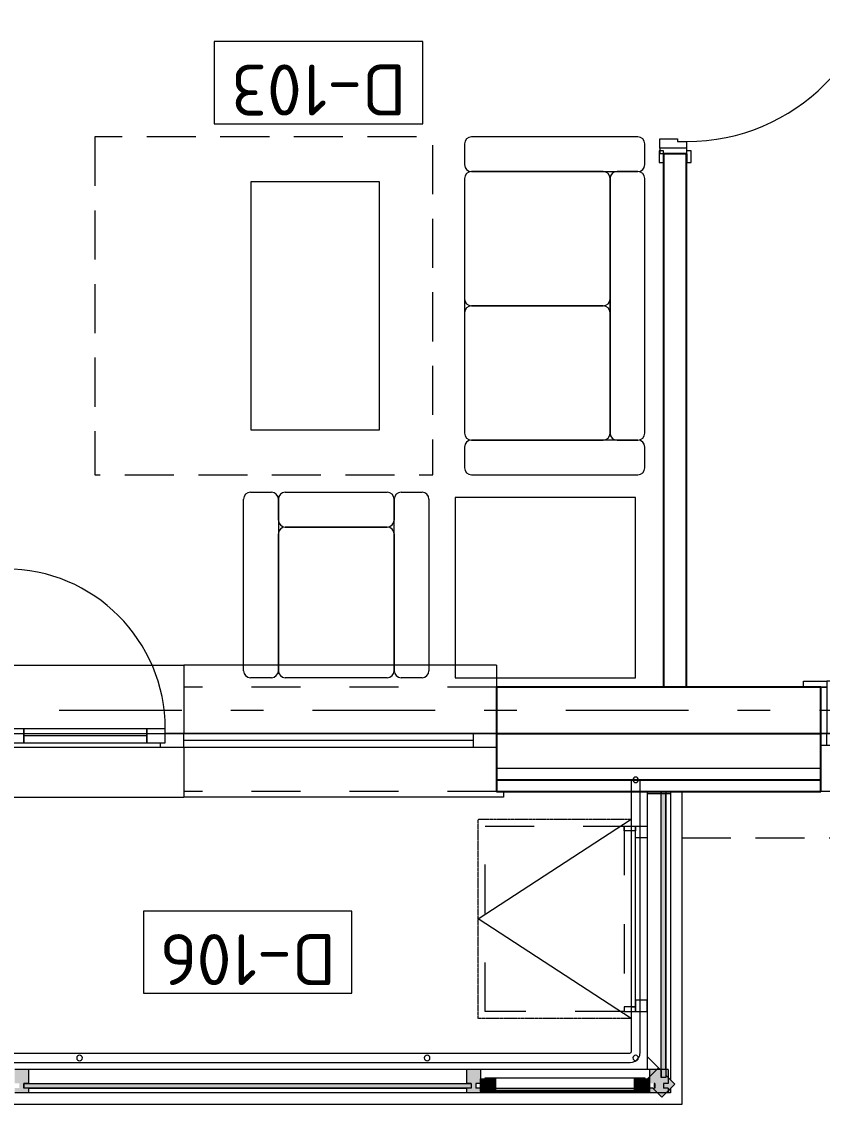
# Model space of a CAD drawing. Header units: millimetres. Extents: x 18162 to 3540582, y 72188 to 247925.
# Drawn here: x 668261 to 671717, y 76946 to 81616 of the extents above; entities that cross this region are included whole.
import ezdxf
from ezdxf.enums import TextEntityAlignment as Align

# ---------------------------------------------------------------- set-up
doc = ezdxf.new("R2010")
doc.units = ezdxf.units.MM
doc.header["$MEASUREMENT"] = 0
doc.set_wipeout_variables(frame=1)
for name, pattern in [('Dashed', [423.333333, 211.666667, -211.666667]), ('Double Dashed', [1093.611073, 529.166651, -211.666656, 141.111112, -211.666656]), ('Hidden Line', [317.5, 211.666667, -105.833333]), ('STYLE_01', [0.416641, 0.208282, -0.208359]), ('Wipeout_Contour', [1000, 0, -1000])]:
    doc.linetypes.add(name, pattern=pattern)
for name, color, linetype in [('Archicad Doors', 7, 'Continuous'), ('Archicad Windows', 7, 'Continuous'), ('Archicad Zone Stamps', 7, 'Continuous'), ('Drawing & Figure', 7, 'Continuous'), ('Finish - Wall', 7, 'Continuous'), ('Interior - Furniture', 7, 'Continuous'), ('Interior - Stair & Railing', 7, 'Continuous'), ('Model Unit - Zone A', 7, 'Continuous'), ('Structural - Bearing', 7, 'Continuous'), ('Structural - Grid', 7, 'Continuous')]:
    doc.layers.add(name, color=color, linetype=linetype)
doc.styles.add('GENERATED_STYLE_2', font='')
doc.styles.add('GENERATED_STYLE_3', font='', dxfattribs={"width": 0.8})
doc.styles.get('GENERATED_STYLE_2').set_extended_font_data('ISOCPEUR MON')
doc.styles.get('GENERATED_STYLE_3').set_extended_font_data('ISOCPEUR MON')

# ---------------------------------------------------------------- blocks, each defined once
blk = doc.blocks.new('Carpet 27[182]_3', base_point=(668577.3, 79661.3))
at = {"layer": 'Interior - Furniture', "color": 7, "linetype": 'Hidden Line', "lineweight": 5, "flags": 128}
blk.add_lwpolyline([(668577.3, 81119.6), (668577.3, 79661.3), (670035.6, 79661.3), (670035.6, 81119.6)], close=True, dxfattribs=at)
blk = doc.blocks.new('Тагт - 50%_D-106_96_3', base_point=(669236.9, 77602.1))
at = {"layer": 'Archicad Zone Stamps', "color": 7, "linetype": 'Continuous', "lineweight": 5}
for p, q in [((669686.9, 77779.5), (668786.9, 77779.5)), ((668786.9, 77779.5), (668786.9, 77424.7)), ((669686.9, 77424.7), (669686.9, 77779.5)), ((668786.9, 77424.7), (669686.9, 77424.7))]:
    blk.add_line(p, q, dxfattribs=at)
at = {"layer": 'Archicad Zone Stamps', "color": 7, "lineweight": 5, "style": 'GENERATED_STYLE_2'}
for tag, p in [('DUMMY_861', (668863.7, 77460.2)), ('ROOM_NUMBER', (669236.9, 77460.2))]:
    blk.add_attdef(tag, text='', height=220, rotation=180, dxfattribs=at).set_placement(p, align=Align.TOP_CENTER)
blk = doc.blocks.new('Гал тогоо_ зочны өрөө_D-103_100_3', base_point=(669542.7, 81764.3))
at = {"layer": 'Archicad Zone Stamps', "color": 7, "linetype": 'Continuous', "lineweight": 5}
for p, q in [((669992.7, 81531.1), (669092.7, 81531.1)), ((669092.7, 81531.1), (669092.7, 81176.3)), ((669992.7, 81176.3), (669992.7, 81531.1)), ((669092.7, 81176.3), (669992.7, 81176.3))]:
    blk.add_line(p, q, dxfattribs=at)
at = {"layer": 'Archicad Zone Stamps', "color": 7, "lineweight": 5, "style": 'GENERATED_STYLE_2'}
for tag, p in [('DUMMY_861', (669169.4, 81211.8)), ('ROOM_NUMBER', (669542.7, 81211.8))]:
    blk.add_attdef(tag, text='', height=220, rotation=180, dxfattribs=at).set_placement(p, align=Align.TOP_CENTER)
blk = doc.blocks.new('Window with Sidelight 27[49]_3', base_point=(636137.8, 0))
at = {"layer": 'Archicad Windows', "color": 7, "linetype": 'Continuous', "lineweight": 13}
for p, q in [((671636.3, 78745.7), (671636.3, 78770.7)), ((671636.3, 78770.7), (671736.3, 78770.7)), ((673286.3, 78770.7), (671736.3, 78770.7)), ((671736.3, 78770.7), (671736.3, 78745.7)), ((673286.3, 78770.7), (673386.3, 78770.7)), ((673286.3, 78745.7), (673286.3, 78770.7)), ((673386.3, 78770.7), (673386.3, 78745.7)), ((671736.3, 78745.7), (671636.3, 78745.7)), ((671711.3, 78745.7), (671636.3, 78745.7)), ((671711.3, 78745.7), (671636.3, 78745.7)), ((671711.3, 78545.7), (671711.3, 78745.7)), ((671711.3, 78745.7), (671736.3, 78745.7)), ((671711.3, 78545.7), (671711.3, 78745.7)), ((671711.3, 78545.7), (671711.3, 78745.7)), ((671736.3, 78745.7), (671736.3, 78545.7)), ((673286.3, 78545.7), (673286.3, 78745.7)), ((673286.3, 78745.7), (673311.3, 78745.7)), ((673386.3, 78745.7), (673286.3, 78745.7)), ((673311.3, 78745.7), (673311.3, 78545.7)), ((673311.3, 78545.7), (673311.3, 78745.7)), ((673311.3, 78545.7), (673311.3, 78745.7)), ((673311.3, 78745.7), (673386.3, 78745.7)), ((673311.3, 78745.7), (673386.3, 78745.7)), ((671736.3, 78545.7), (671711.3, 78545.7)), ((671736.3, 78545.7), (671711.3, 78545.7)), ((671711.3, 78495.7), (671711.3, 78545.7)), ((671711.3, 78495.7), (671711.3, 78545.7)), ((671786.3, 78545.7), (671736.3, 78545.7)), ((671736.3, 78495.7), (671736.3, 78545.7)), ((671786.3, 78495.7), (671786.3, 78545.7)), ((672671.3, 78545.7), (671786.3, 78545.7)), ((672671.3, 78520.7), (671786.3, 78520.7)), ((672721.3, 78545.7), (672671.3, 78545.7)), ((672671.3, 78545.7), (672671.3, 78495.7)), ((672771.3, 78545.7), (672721.3, 78545.7)), ((672771.3, 78495.7), (672771.3, 78545.7)), ((673236.3, 78545.7), (672771.3, 78545.7)), ((673236.3, 78520.7), (672771.3, 78520.7)), ((673286.3, 78545.7), (673236.3, 78545.7)), ((673236.3, 78545.7), (673236.3, 78495.7)), ((673311.3, 78545.7), (673286.3, 78545.7)), ((673311.3, 78545.7), (673286.3, 78545.7)), ((673286.3, 78495.7), (673286.3, 78545.7)), ((673311.3, 78495.7), (673311.3, 78545.7)), ((673311.3, 78495.7), (673311.3, 78545.7)), ((671711.3, 78495.7), (671736.3, 78495.7)), ((671711.3, 78395.7), (671711.3, 78495.7)), ((671736.3, 78495.7), (671786.3, 78495.7)), ((671786.3, 78495.7), (672671.3, 78495.7)), ((672671.3, 78495.7), (672721.3, 78495.7)), ((672721.3, 78495.7), (672771.3, 78495.7)), ((672771.3, 78495.7), (673236.3, 78495.7)), ((673236.3, 78495.7), (673286.3, 78495.7)), ((673286.3, 78495.7), (673311.3, 78495.7)), ((673311.3, 78395.7), (673311.3, 78495.7)), ((671711.3, 78345.7), (671711.3, 78395.7)), ((673311.3, 78345.7), (673311.3, 78395.7)), ((671711.3, 78295.7), (671711.3, 78345.7)), ((673311.3, 78295.7), (673311.3, 78345.7)), ((673311.3, 78295.7), (671711.3, 78295.7))]:
    blk.add_line(p, q, dxfattribs=at)
at = {"layer": 'Archicad Windows', "color": 7, "linetype": 'Dashed', "lineweight": 13}
blk.add_line((673311.3, 78745.7), (671711.3, 78745.7), dxfattribs=at)
blk = doc.blocks.new('Terrace Door 01 27[50]_3', base_point=(636137.8, 0))
at = {"layer": 'Archicad Windows', "color": 7, "linetype": 'Continuous', "lineweight": 13}
for p, q in [((668191.3, 78565.7), (668191.3, 79255.7)), ((668111.3, 78840.7), (668961.3, 78840.7)), ((668111.3, 78840.7), (668111.3, 78745.7)), ((670311.3, 78840.7), (668961.3, 78840.7)), ((668961.3, 78840.7), (668961.3, 78545.7)), ((670311.3, 78840.7), (670311.3, 78745.7)), ((668271.3, 78505.7), (668271.3, 78565.7)), ((668801.3, 78505.7), (668801.3, 78565.7)), ((668111.3, 78545.7), (668191.3, 78545.7)), ((668111.3, 78545.7), (668111.3, 78485.7)), ((668801.3, 78535.7), (668271.3, 78535.7)), ((668961.3, 78545.7), (668881.3, 78545.7)), ((668961.3, 78485.7), (668961.3, 78545.7)), ((670211.3, 78545.7), (668961.3, 78545.7)), ((670211.3, 78515.7), (668961.3, 78515.7)), ((670311.3, 78545.7), (670211.3, 78545.7)), ((670211.3, 78485.7), (670211.3, 78545.7)), ((670311.3, 78545.7), (670311.3, 78485.7)), ((670311.3, 78485.7), (668111.3, 78485.7)), ((668211.3, 78485.7), (668211.3, 78505.7)), ((668861.3, 78485.7), (668861.3, 78505.7)), ((668961.3, 78485.7), (668961.3, 78270.7)), ((668961.3, 78485.7), (668961.3, 78270.7)), ((668081.3, 78295.7), (668081.3, 78270.7)), ((670341.3, 78295.7), (670341.3, 78270.7)), ((668081.3, 78270.7), (668961.3, 78270.7)), ((670341.3, 78270.7), (668961.3, 78270.7))]:
    blk.add_line(p, q, dxfattribs=at)
at = {"layer": 'Archicad Windows', "color": 7, "linetype": 'Dashed', "lineweight": 13}
for p, q in [((670311.3, 78745.7), (668961.3, 78745.7)), ((670311.3, 78295.7), (668961.3, 78295.7))]:
    blk.add_line(p, q, dxfattribs=at)
at = {"layer": 'Archicad Windows', "color": 7, "linetype": 'Continuous', "lineweight": 13, "flags": 128}
for points in [[(668271.3, 78505.7), (668271.3, 78565.7), (668191.3, 78565.7), (668191.3, 78505.7)], [(668801.3, 78505.7), (668801.3, 78565.7), (668271.3, 78565.7), (668271.3, 78505.7)], [(668881.3, 78505.7), (668881.3, 78565.7), (668801.3, 78565.7), (668801.3, 78505.7)]]:
    blk.add_lwpolyline(points, close=True, dxfattribs=at)
at = {"layer": 'Archicad Windows', "color": 7, "linetype": 'Continuous', "lineweight": 13}
blk.add_arc((668191.3, 78565.7), 690, 0, 90, dxfattribs=at)
blk = doc.blocks.new('Door 27[112]_3', base_point=(636137.8, 0))
at = {"layer": 'Archicad Doors', "color": 7, "linetype": 'Continuous', "lineweight": 13}
for p, q in [((671031.3, 82033.2), (671012.3, 82033.2)), ((671012.3, 82033.2), (671012.3, 81983.2)), ((671031.3, 81983.2), (671031.3, 82033.2)), ((671031.3, 81996.2), (671031.3, 82033.2)), ((671031.3, 81996.2), (671031.3, 82033.2)), ((671150.3, 82033.2), (671131.3, 82033.2)), ((671131.3, 82033.2), (671131.3, 81983.2)), ((671131.3, 81996.2), (671131.3, 82033.2)), ((671131.3, 81996.2), (671131.3, 82033.2)), ((671150.3, 81983.2), (671150.3, 82033.2)), ((671012.3, 81983.2), (671031.3, 81983.2)), ((671016.3, 81971.2), (671016.3, 81996.2)), ((671131.3, 81996.2), (671016.3, 81996.2)), ((671016.3, 81971.2), (671131.3, 81971.2)), ((671016.3, 81931.2), (671016.3, 81971.2)), ((671131.3, 81996.2), (671031.3, 81996.2)), ((671131.3, 81996.2), (671031.3, 81996.2)), ((671131.3, 81971.2), (671131.3, 81996.2)), ((671131.3, 81983.2), (671150.3, 81983.2)), ((671131.3, 81971.2), (671131.3, 81943.2)), ((671091.3, 81931.2), (671016.3, 81931.2)), ((671131.3, 81943.2), (671091.3, 81943.2)), ((671091.3, 81943.2), (671091.3, 81931.2)), ((671975.3, 81943.2), (671131.3, 81943.2)), ((671131.3, 81943.2), (671131.3, 81903.2)), ((671975.3, 81903.2), (671975.3, 81943.2)), ((671131.3, 81903.2), (671975.3, 81903.2)), ((671016.3, 81111.2), (671091.3, 81111.2)), ((671016.3, 81071.2), (671016.3, 81111.2)), ((671091.3, 81111.2), (671091.3, 81099.2)), ((671091.3, 81099.2), (671131.3, 81099.2)), ((671131.3, 81099.2), (671131.3, 81071.2)), ((671012.3, 81059.2), (671012.3, 81009.2)), ((671031.3, 81059.2), (671012.3, 81059.2)), ((671016.3, 81071.2), (671016.3, 81046.2)), ((671131.3, 81071.2), (671016.3, 81071.2)), ((671131.3, 81046.2), (671016.3, 81046.2)), ((671031.3, 81009.2), (671031.3, 81059.2)), ((671131.3, 81046.2), (671031.3, 81046.2)), ((671131.3, 81046.2), (671031.3, 81046.2)), ((671031.3, 81046.2), (671031.3, 81009.2)), ((671031.3, 81046.2), (671031.3, 81009.2)), ((671131.3, 81071.2), (671131.3, 81046.2)), ((671131.3, 81059.2), (671131.3, 81009.2)), ((671150.3, 81059.2), (671131.3, 81059.2)), ((671131.3, 81046.2), (671131.3, 81009.2)), ((671131.3, 81046.2), (671131.3, 81009.2)), ((671150.3, 81009.2), (671150.3, 81059.2)), ((671012.3, 81009.2), (671031.3, 81009.2)), ((671131.3, 81009.2), (671150.3, 81009.2))]:
    blk.add_line(p, q, dxfattribs=at)
blk.add_arc((671131.3, 81943.2), 844, 270, 0, dxfattribs=at)
blk = doc.blocks.new('Coffee Table 04 27[314]_3', base_point=(669249.8, 79855.7))
at = {"layer": 'Interior - Furniture', "color": 7, "linetype": 'Continuous', "lineweight": 5, "flags": 128}
blk.add_lwpolyline([(669249.8, 79855.7), (669806.1, 79855.7), (669806.1, 80925.2), (669249.8, 80925.2)], close=True, dxfattribs=at)
blk = doc.blocks.new('Sofa 01 27[315]_3', base_point=(670951, 81119.6))
at = {"layer": 'Interior - Furniture', "color": 7, "linetype": 'Continuous', "lineweight": 5}
for p, q in [((670173.2, 81089.6), (670173.2, 80999.6)), ((670921, 81119.6), (670203.2, 81119.6)), ((670951, 80999.6), (670951, 81089.6)), ((670771, 80969.6), (670203.2, 80969.6)), ((670771, 80969.6), (670203.2, 80969.6)), ((670203.2, 80969.6), (670921, 80969.6)), ((670921, 80969.6), (670831, 80969.6)), ((670173.2, 80939.6), (670173.2, 80420.4)), ((670173.2, 80939.6), (670173.2, 79841.3)), ((670801, 80420.4), (670801, 80939.6)), ((670801, 79841.3), (670801, 80939.6)), ((670801, 80939.6), (670801, 79841.3)), ((670951, 79841.3), (670951, 80939.6)), ((670203.2, 80390.4), (670771, 80390.4)), ((670771, 80390.4), (670203.2, 80390.4)), ((670173.2, 80360.4), (670173.2, 79841.3)), ((670801, 79841.3), (670801, 80360.4)), ((670173.2, 79781.3), (670173.2, 79691.3)), ((670203.2, 79811.3), (670771, 79811.3)), ((670203.2, 79811.3), (670771, 79811.3)), ((670921, 79811.3), (670203.2, 79811.3)), ((670831, 79811.3), (670921, 79811.3)), ((670951, 79691.3), (670951, 79781.3)), ((670203.2, 79661.3), (670921, 79661.3))]:
    blk.add_line(p, q, dxfattribs=at)
for centre, start, end in [((670203.2, 81089.6), 90, 180), ((670921, 81089.6), 0, 90), ((670203.2, 80999.6), 180, 270), ((670921, 80999.6), 270, 0), ((670203.2, 80939.6), 90, 180), ((670203.2, 80939.6), 90, 180), ((670771, 80939.6), 0, 90), ((670771, 80939.6), 0, 90), ((670831, 80939.6), 90, 180), ((670921, 80939.6), 0, 90), ((670203.2, 80420.4), 180, 270), ((670203.2, 80360.4), 90, 180), ((670771, 80420.4), 270, 0), ((670771, 80360.4), 0, 90), ((670203.2, 79841.3), 180, 270), ((670203.2, 79841.3), 180, 270), ((670771, 79841.3), 270, 0), ((670771, 79841.3), 270, 0), ((670831, 79841.3), 180, 270), ((670921, 79841.3), 270, 0), ((670203.2, 79781.3), 90, 180), ((670921, 79781.3), 0, 90), ((670203.2, 79691.3), 180, 270), ((670921, 79691.3), 270, 0)]:
    blk.add_arc(centre, 30, start, end, dxfattribs=at)
blk = doc.blocks.new('Sofa 01 27[316]_3', base_point=(670019.3, 79586.3))
at = {"layer": 'Interior - Furniture', "color": 7, "linetype": 'Continuous', "lineweight": 5}
for p, q in [((669219.3, 78816.3), (669219.3, 79556.3)), ((669249.3, 79586.3), (669339.3, 79586.3)), ((669369.3, 79466.3), (669369.3, 79556.3)), ((669369.3, 79556.3), (669369.3, 78816.3)), ((669399.3, 79586.3), (669839.3, 79586.3)), ((669869.3, 79556.3), (669869.3, 79466.3)), ((669869.3, 78816.3), (669869.3, 79556.3)), ((669899.3, 79586.3), (669989.3, 79586.3)), ((670019.3, 79556.3), (670019.3, 78816.3)), ((669369.3, 78816.3), (669369.3, 79406.3)), ((669369.3, 78816.3), (669369.3, 79406.3)), ((669399.3, 79436.3), (669839.3, 79436.3)), ((669399.3, 79436.3), (669839.3, 79436.3)), ((669839.3, 79436.3), (669399.3, 79436.3)), ((669869.3, 79406.3), (669869.3, 78816.3)), ((669869.3, 79406.3), (669869.3, 78816.3)), ((669339.3, 78786.3), (669249.3, 78786.3)), ((669839.3, 78786.3), (669399.3, 78786.3)), ((669839.3, 78786.3), (669399.3, 78786.3)), ((669989.3, 78786.3), (669899.3, 78786.3))]:
    blk.add_line(p, q, dxfattribs=at)
for centre, start, end in [((669249.3, 79556.3), 90, 180), ((669339.3, 79556.3), 0, 90), ((669399.3, 79556.3), 90, 180), ((669839.3, 79556.3), 0, 90), ((669899.3, 79556.3), 90, 180), ((669989.3, 79556.3), 0, 90), ((669399.3, 79466.3), 180, 270), ((669839.3, 79466.3), 270, 0), ((669399.3, 79406.3), 90, 180), ((669399.3, 79406.3), 90, 180), ((669839.3, 79406.3), 0, 90), ((669839.3, 79406.3), 0, 90), ((669249.3, 78816.3), 180, 270), ((669339.3, 78816.3), 270, 0), ((669399.3, 78816.3), 180, 270), ((669399.3, 78816.3), 180, 270), ((669839.3, 78816.3), 270, 0), ((669839.3, 78816.3), 270, 0), ((669899.3, 78816.3), 180, 270), ((669989.3, 78816.3), 270, 0)]:
    blk.add_arc(centre, 30, start, end, dxfattribs=at)
blk = doc.blocks.new('Coffee Table 04 27[317]_3', base_point=(670132.9, 78786.3))
at = {"layer": 'Interior - Furniture', "color": 7, "linetype": 'Continuous', "lineweight": 5, "flags": 128}
blk.add_lwpolyline([(670132.9, 78786.3), (670910.6, 78786.3), (670910.6, 79564.1), (670132.9, 79564.1)], close=True, dxfattribs=at)
blk = doc.blocks.new('Standard grid marker[328]_3', base_point=(654300.1, 78645.7))
at = {"layer": 'Structural - Grid', "color": 13, "linetype": 'Double Dashed', "lineweight": 13}
blk.add_line((655300.1, 78645.7), (689862.2, 78645.7), dxfattribs=at)
at = {"layer": 'Structural - Grid', "color": 13, "lineweight": 13, "style": 'GENERATED_STYLE_3'}
blk.add_attdef('AC_MarkerText_1', text='', height=250, rotation=180, dxfattribs=at).set_placement((691162.2, 78520.7), align=Align.TOP_CENTER)

msp = doc.modelspace()

# ---------------------------------------------------------------- linework, layer by layer
at = {"layer": 'Drawing & Figure', "color": 7, "linetype": 'STYLE_01', "lineweight": 5}
msp.add_lwpolyline([(670891.3, 77315.7), (670231.3, 77315.7), (670231.3, 78175.7), (670891.3, 78175.7)], close=True, dxfattribs=at)
at = {"layer": 'Drawing & Figure', "color": 7, "linetype": 'Continuous', "lineweight": 5}
msp.add_lwpolyline([(670891.3, 77315.7), (670231.3, 77745.7), (670891.3, 78175.7)], dxfattribs=at)
at = {"layer": 'Drawing & Figure', "color": 7, "linetype": 'Dashed', "lineweight": 5}
msp.add_lwpolyline([(670861.3, 78145.7), (670861.3, 77345.7), (670261.3, 77345.7), (670261.3, 78145.7)], close=True, dxfattribs=at)
at = {"layer": 'Drawing & Figure', "color": 7, "linetype": 'Continuous', "lineweight": 5}
for points in [[(670911.3, 78125.7), (670861.3, 78125.7), (670861.3, 78145.7), (670911.3, 78145.7)], [(670961.3, 78095.7), (670911.3, 78095.7), (670911.3, 78145.7), (670961.3, 78145.7)], [(670891.3, 77365.7), (670911.3, 77365.7), (670911.3, 78125.7), (670891.3, 78125.7)], [(670961.3, 77395.7), (670911.3, 77395.7), (670911.3, 77345.7), (670961.3, 77345.7)], [(670911.3, 77365.7), (670861.3, 77365.7), (670861.3, 77345.7), (670911.3, 77345.7)]]:
    msp.add_lwpolyline(points, close=True, dxfattribs=at)
at = {"layer": 'Finish - Wall', "color": 7, "linetype": 'Continuous', "lineweight": 13}
msp.add_line((671061.3, 78345.7), (670961.3, 78345.7), dxfattribs=at)
at = {"layer": 'Interior - Stair & Railing', "color": 7, "linetype": 'Continuous', "lineweight": 13}
for p, q in [((670891.3, 77211.7), (670891.3, 77195.7)), ((670931.3, 77195.7), (670931.3, 77211.7)), ((670870.3, 77165.7), (667677.4, 77165.7)), ((670885, 77165.7), (670870.3, 77165.7)), ((670887.6, 77166), (670885, 77165.7)), ((670888.7, 77166.5), (670887.6, 77166)), ((670889.7, 77167.3), (670888.7, 77166.5)), ((670890.5, 77168.3), (670889.7, 77167.3)), ((670891, 77169.4), (670890.5, 77168.3)), ((670891.3, 77171.6), (670891, 77169.4)), ((670891.3, 77195.7), (670891.3, 77172)), ((670891.3, 77172), (670891.3, 77171.6)), ((670930, 77159), (670931.3, 77169.4)), ((670931.3, 77169.4), (670931.3, 77195.7)), ((667677.4, 77125.7), (670870.3, 77125.7)), ((670870.3, 77125.7), (670886.3, 77125.7)), ((670886.3, 77125.7), (670887.6, 77125.7)), ((670887.6, 77125.7), (670898, 77127)), ((670898, 77127), (670908.9, 77131.6)), ((670908.9, 77131.6), (670918.3, 77138.7)), ((670918.3, 77138.7), (670925.5, 77148.1)), ((670925.5, 77148.1), (670928.7, 77156)), ((670928.7, 77156), (670930, 77159))]:
    msp.add_line(p, q, dxfattribs=at)
at = {"layer": 'Interior - Stair & Railing', "color": 7, "linetype": 'Continuous', "lineweight": 13, "flags": 128}
for points in [[(668511.3, 77157.7, 1), (668511.3, 77133.7, 1)], [(670011.3, 77157.7, 1), (670011.3, 77133.7, 1)], [(670899.3, 77145.7, 1), (670923.3, 77145.7, 1)]]:
    msp.add_lwpolyline(points, format="xyb", close=True, dxfattribs=at)
at = {"layer": 'Structural - Bearing', "color": 7, "linetype": 'Continuous', "lineweight": 13, "flags": 128}
for points in [[(656911.3, 96745.7), (656911.3, 78545.7), (687111.3, 78545.7), (687111.3, 96745.7), (673911.3, 96745.7), (673911.3, 92545.7), (671411.3, 92545.7), (671411.3, 96745.7)], [(671111.3, 76945.7), (663911.3, 76945.7), (663911.3, 78545.7), (671111.3, 78545.7)]]:
    msp.add_lwpolyline(points, close=True, dxfattribs=at)
at = {"layer": 'Structural - Bearing', "color": 7, "linetype": 'Hidden Line', "lineweight": 13, "flags": 128}
msp.add_lwpolyline([(671110.9, 78095.7), (677310.9, 78095.7)], dxfattribs=at)

# ---------------------------------------------------------------- block references
at = {"layer": 'Interior - Furniture', "color": 7, "linetype": 'Hidden Line', "lineweight": 5}
msp.add_blockref('Carpet 27[182]_3', (668577.3, 79661.3), dxfattribs=at)
at = {"layer": 'Interior - Furniture', "color": 7, "linetype": 'Continuous', "lineweight": 5}
for name, p in [('Sofa 01 27[315]_3', (670951, 81119.6)), ('Coffee Table 04 27[314]_3', (669249.8, 79855.7)), ('Sofa 01 27[316]_3', (670019.3, 79586.3)), ('Coffee Table 04 27[317]_3', (670132.9, 78786.3))]:
    msp.add_blockref(name, p, dxfattribs=at)
at = {"layer": 'Model Unit - Zone A', "color": 7, "linetype": 'Continuous', "lineweight": 5}
for name, p, values in [('Гал тогоо_ зочны өрөө_D-103_100_3', (669542.7, 81764.3), {'ROOM_NUMBER': 'D-103'}), ('Тагт - 50%_D-106_96_3', (669236.9, 77602.1), {'ROOM_NUMBER': 'D-106'})]:
    msp.add_blockref(name, p, dxfattribs=at).add_auto_attribs(values)

# ---------------------------------------------------------------- next in the draw order: wipeouts: each hides what was drawn before it
at = {"color": 254, "linetype": 'Wipeout_Contour', "lineweight": 0, "ltscale": 3376987.187895384}
msp.add_wipeout([(670961.3, 77095.7), (670971.3, 77095.7), (671002.3, 77095.7), (671010.1, 77103.5), (670961.3, 77152.2)], dxfattribs=at).dxf.layer = 'Finish - Wall'
at = {"color": 254, "linetype": 'Wipeout_Contour', "lineweight": 0, "ltscale": 2694635.848472513}
msp.add_wipeout([(670181.3, 77035.7), (670181.3, 77095.7), (668291.3, 77095.7), (668291.3, 77035.7)], dxfattribs=at).dxf.layer = 'Finish - Wall'
at = {"color": 254, "linetype": 'Wipeout_Contour', "lineweight": 0, "ltscale": 2701830.207234405}
msp.add_wipeout([(671051.3, 76995.7), (671061.3, 76995.7), (671052.5, 77004.5), (671051.3, 77003.2)], dxfattribs=at).dxf.layer = 'Finish - Wall'

# ---------------------------------------------------------------- next in the draw order: linework, layer by layer
at = {"layer": 'Finish - Wall', "color": 7, "linetype": 'Continuous', "lineweight": 13}
msp.add_line((668291.3, 77095.7), (668231.3, 77095.7), dxfattribs=at)
at = {"layer": 'Finish - Wall', "color": 7, "linetype": 'Continuous', "lineweight": 13, "flags": 128}
msp.add_lwpolyline([(670181.3, 77095.7), (668291.3, 77095.7)], dxfattribs=at)

# ---------------------------------------------------------------- next in the draw order: wipeouts: each hides what was drawn before it
at = {"color": 254, "linetype": 'Wipeout_Contour', "lineweight": 0, "ltscale": 4050817.651136316}
msp.add_wipeout([(670241.3, 77035.7), (670964.8, 77035.7), (670953.5, 77046.9), (670971.3, 77064.7), (670971.3, 77095.7), (670241.3, 77095.7)], dxfattribs=at).dxf.layer = 'Finish - Wall'
at = {"color": 254, "linetype": 'Wipeout_Contour', "lineweight": 0, "ltscale": 2694617.548480515}
msp.add_wipeout([(670201.3, 77035.7), (668271.3, 77035.7), (668271.3, 77015.7), (670201.3, 77015.7)], dxfattribs=at).dxf.layer = 'Finish - Wall'
at = {"color": 254, "linetype": 'Wipeout_Contour', "lineweight": 0, "ltscale": 2026385.841958446}
msp.add_wipeout([(671052.5, 77004.5), (671061.3, 76995.7), (671061.3, 77013.2)], dxfattribs=at).dxf.layer = 'Finish - Wall'

# ---------------------------------------------------------------- next in the draw order: linework, layer by layer
at = {"layer": 'Finish - Wall', "color": 7, "linetype": 'Continuous', "lineweight": 13}
for p, q in [((670241.3, 77095.7), (670181.3, 77095.7)), ((671051.3, 77015.7), (671031.3, 77015.7)), ((671051.3, 77015.7), (671051.3, 76995.7))]:
    msp.add_line(p, q, dxfattribs=at)
at = {"layer": 'Finish - Wall', "color": 7, "linetype": 'Continuous', "lineweight": 13, "flags": 128}
for points in [[(671061.3, 76995.7), (671051.3, 76995.7)], [(671061.3, 77013.2), (671061.3, 76995.7)]]:
    msp.add_lwpolyline(points, dxfattribs=at)

# ---------------------------------------------------------------- next in the draw order: wipeouts: each hides what was drawn before it
at = {"color": 254, "linetype": 'Wipeout_Contour', "lineweight": 0, "ltscale": 3377335.525973874}
msp.add_wipeout([(670961.3, 77152.2), (671017.9, 77095.7), (671021.3, 77095.7), (671021.3, 78285.7), (670961.3, 78285.7)], dxfattribs=at).dxf.layer = 'Finish - Wall'
at = {"color": 254, "linetype": 'Wipeout_Contour', "lineweight": 0, "ltscale": 2700021.912297398}
msp.add_wipeout([(670971.3, 77035.7), (670221.3, 77035.7), (670221.3, 77015.7), (670971.3, 77015.7)], dxfattribs=at).dxf.layer = 'Finish - Wall'
at = {"color": 254, "linetype": 'Wipeout_Contour', "lineweight": 0, "ltscale": 2694608.400955283}
msp.add_wipeout([(668291.3, 77015.7), (668291.3, 76995.7), (670181.3, 76995.7), (670181.3, 77015.7)], dxfattribs=at).dxf.layer = 'Finish - Wall'

# ---------------------------------------------------------------- next in the draw order: hatches: boundary and pattern name
at = {"layer": 'Finish - Wall', "linetype": 'Continuous', "lineweight": 9}
msp.add_hatch(color=7, dxfattribs=at).paths.add_polyline_path([(668271.3, 77035.7), (668291.3, 77035.7), (668291.3, 77095.7), (668231.3, 77095.7), (668231.3, 77035.7), (668251.3, 77035.7), (668251.3, 77015.7), (668231.3, 77015.7), (668231.3, 76995.7), (668291.3, 76995.7), (668291.3, 77015.7), (668271.3, 77015.7)])
at = {"layer": 'Finish - Wall', "linetype": 'Continuous', "lineweight": 13}
msp.add_hatch(color=7, dxfattribs=at).paths.add_polyline_path([(668271.3, 77015.7), (670201.3, 77015.7), (670201.3, 77035.7), (668271.3, 77035.7)])

# ---------------------------------------------------------------- next in the draw order: linework, layer by layer
at = {"layer": 'Finish - Wall', "color": 7, "linetype": 'Continuous', "lineweight": 13}
for p, q in [((670961.3, 78345.7), (670961.3, 78285.7)), ((668291.3, 77095.7), (668291.3, 77035.7)), ((670181.3, 77095.7), (670181.3, 77035.7)), ((668271.3, 77035.7), (668271.3, 77015.7)), ((668291.3, 77035.7), (668271.3, 77035.7)), ((670201.3, 77035.7), (670181.3, 77035.7)), ((670201.3, 77035.7), (670201.3, 77015.7)), ((668291.3, 76995.7), (668231.3, 76995.7)), ((668291.3, 77015.7), (668271.3, 77015.7)), ((668291.3, 77015.7), (668291.3, 76995.7)), ((670181.3, 77015.7), (670181.3, 76995.7)), ((670201.3, 77015.7), (670181.3, 77015.7))]:
    msp.add_line(p, q, dxfattribs=at)
at = {"layer": 'Finish - Wall', "color": 7, "linetype": 'Continuous', "lineweight": 13, "flags": 128}
for points in [[(670961.3, 78285.7), (670961.3, 77152.2)], [(670961.3, 77152.2), (670961.3, 77095.7)], [(670971.3, 77095.7), (670241.3, 77095.7)], [(668291.3, 77035.7), (670181.3, 77035.7)], [(668291.3, 77015.7), (670181.3, 77015.7)], [(670181.3, 76995.7), (668291.3, 76995.7)]]:
    msp.add_lwpolyline(points, dxfattribs=at)
msp.add_lwpolyline([(668271.3, 77015.7), (668271.3, 77035.7), (670201.3, 77035.7), (670201.3, 77015.7)], close=True, dxfattribs=at)

# ---------------------------------------------------------------- next in the draw order: wipeouts: each hides what was drawn before it
at = {"color": 254, "linetype": 'Wipeout_Contour', "lineweight": 0, "ltscale": 2702056.216208218}
msp.add_wipeout([(671041.3, 78285.7), (671021.3, 78285.7), (671021.3, 77095.7), (671041.3, 77095.7)], dxfattribs=at).dxf.layer = 'Finish - Wall'
at = {"color": 254, "linetype": 'Wipeout_Contour', "lineweight": 0, "ltscale": 2700052.52314521}
msp.add_wipeout([(670241.3, 77015.7), (670241.3, 76995.7), (670971.3, 76995.7), (670971.3, 77015.7)], dxfattribs=at).dxf.layer = 'Finish - Wall'

# ---------------------------------------------------------------- next in the draw order: hatches: boundary and pattern name
at = {"layer": 'Finish - Wall', "linetype": 'Continuous', "lineweight": 9}
msp.add_hatch(color=7, dxfattribs=at).paths.add_polyline_path([(670221.3, 77035.7), (670241.3, 77035.7), (670241.3, 77095.7), (670181.3, 77095.7), (670181.3, 77035.7), (670201.3, 77035.7), (670201.3, 77015.7), (670181.3, 77015.7), (670181.3, 76995.7), (670241.3, 76995.7), (670241.3, 77015.7), (670221.3, 77015.7)])

# ---------------------------------------------------------------- next in the draw order: linework, layer by layer
at = {"layer": 'Finish - Wall', "color": 7, "linetype": 'Continuous', "lineweight": 13}
for p, q in [((670241.3, 77095.7), (670241.3, 77035.7)), ((670221.3, 77035.7), (670221.3, 77015.7)), ((670241.3, 77035.7), (670221.3, 77035.7)), ((670241.3, 76995.7), (670181.3, 76995.7)), ((670241.3, 77015.7), (670221.3, 77015.7)), ((670241.3, 77015.7), (670241.3, 76995.7))]:
    msp.add_line(p, q, dxfattribs=at)
at = {"layer": 'Finish - Wall', "color": 7, "linetype": 'Continuous', "lineweight": 13, "flags": 128}
msp.add_lwpolyline([(671010.1, 77103.5), (670961.3, 77152.2)], dxfattribs=at)

# ---------------------------------------------------------------- next in the draw order: wipeouts: each hides what was drawn before it
at = {"color": 254, "linetype": 'Wipeout_Contour', "lineweight": 0, "ltscale": 4053057.794818871}
msp.add_wipeout([(671061.3, 78285.7), (671041.3, 78285.7), (671041.3, 77095.7), (671051.3, 77095.7), (671051.3, 77062.2), (671061.3, 77052.2)], dxfattribs=at).dxf.layer = 'Finish - Wall'
at = {"color": 254, "linetype": 'Wipeout_Contour', "lineweight": 0, "ltscale": 2701551.853404946}
msp.add_wipeout([(670991.3, 77035.7), (670971.3, 77035.7), (670971.3, 77015.7), (670991.3, 77015.7)], dxfattribs=at).dxf.layer = 'Finish - Wall'

# ---------------------------------------------------------------- next in the draw order: hatches: boundary and pattern name
at = {"layer": 'Finish - Wall', "linetype": 'Continuous', "lineweight": 9}
for points in [[(670984.8, 77015.7), (671024.3, 76976.2), (671080.8, 77032.7), (671041.3, 77072.2), (671041.3, 77062.2), (671021.3, 77062.2), (671021.3, 77092.2), (671010.1, 77103.5), (670953.5, 77046.9), (670964.8, 77035.7), (670994.8, 77035.7), (670994.8, 77015.7)], [(671031.3, 77035.7), (671051.3, 77035.7), (671051.3, 77095.7), (670971.3, 77095.7), (670971.3, 77035.7), (670991.3, 77035.7), (670991.3, 77015.7), (670971.3, 77015.7), (670971.3, 76995.7), (671051.3, 76995.7), (671051.3, 77015.7), (671031.3, 77015.7)]]:
    msp.add_hatch(color=7, dxfattribs=at).paths.add_polyline_path(points)

# ---------------------------------------------------------------- next in the draw order: linework, layer by layer
at = {"layer": 'Finish - Wall', "color": 7, "linetype": 'Continuous', "lineweight": 13}
for p, q in [((671010.1, 77103.5), (670953.5, 77046.9)), ((670971.3, 77095.7), (670971.3, 77035.7)), ((671051.3, 77095.7), (670971.3, 77095.7)), ((671010.1, 77103.5), (671021.3, 77092.2)), ((671021.3, 77092.2), (671021.3, 77062.2)), ((671041.3, 77072.2), (671041.3, 77062.2)), ((671041.3, 77072.2), (671080.8, 77032.7)), ((671051.3, 77095.7), (671051.3, 77035.7)), ((670953.5, 77046.9), (670964.8, 77035.7)), ((670971.3, 77035.7), (670964.8, 77035.7)), ((670994.8, 77035.7), (670991.3, 77035.7)), ((670991.3, 77035.7), (670991.3, 77015.7)), ((670994.8, 77035.7), (670994.8, 77015.7)), ((671041.3, 77062.2), (671021.3, 77062.2)), ((671080.8, 77032.7), (671024.3, 76976.2)), ((671031.3, 77035.7), (671031.3, 77015.7)), ((671051.3, 77035.7), (671031.3, 77035.7)), ((670971.3, 77015.7), (670971.3, 76995.7)), ((670984.8, 77015.7), (670971.3, 77015.7)), ((671051.3, 76995.7), (670971.3, 76995.7)), ((670984.8, 77015.7), (671024.3, 76976.2)), ((670994.8, 77015.7), (670991.3, 77015.7))]:
    msp.add_line(p, q, dxfattribs=at)
at = {"layer": 'Finish - Wall', "color": 7, "linetype": 'Continuous', "lineweight": 13, "flags": 128}
for points in [[(670241.3, 77035.7), (670964.8, 77035.7)], [(670971.3, 77015.7), (670971.3, 77035.7)], [(670241.3, 77015.7), (670971.3, 77015.7)], [(670971.3, 76995.7), (670241.3, 76995.7)]]:
    msp.add_lwpolyline(points, dxfattribs=at)

# ---------------------------------------------------------------- next in the draw order: wipeouts: each hides what was drawn before it
at = {"color": 254, "linetype": 'Wipeout_Contour', "lineweight": 0, "ltscale": 2702334.575247371}
msp.add_wipeout([(671021.3, 78305.7), (671021.3, 78285.7), (671041.3, 78285.7), (671041.3, 78305.7)], dxfattribs=at).dxf.layer = 'Finish - Wall'

# ---------------------------------------------------------------- next in the draw order: hatches: boundary and pattern name
at = {"layer": 'Finish - Wall', "linetype": 'Continuous', "lineweight": 9}
msp.add_hatch(color=7, dxfattribs=at).paths.add_polyline_path([(671021.3, 78305.7), (671041.3, 78305.7), (671041.3, 78285.7), (671061.3, 78285.7), (671061.3, 78345.7), (670961.3, 78345.7), (670961.3, 78285.7), (671021.3, 78285.7)])
at = {"layer": 'Finish - Wall', "linetype": 'Continuous', "lineweight": 13}
msp.add_hatch(color=7, dxfattribs=at).paths.add_polyline_path([(671041.3, 77062.2), (671041.3, 78305.7), (671021.3, 78305.7), (671021.3, 77062.2)])

# ---------------------------------------------------------------- next in the draw order: linework, layer by layer
at = {"layer": 'Finish - Wall', "color": 7, "linetype": 'Continuous', "lineweight": 13}
for p, q in [((671061.3, 78345.7), (671061.3, 78285.7)), ((671021.3, 78285.7), (670961.3, 78285.7)), ((671021.3, 78305.7), (671021.3, 78285.7)), ((671041.3, 78305.7), (671021.3, 78305.7)), ((671041.3, 78305.7), (671041.3, 78285.7)), ((671061.3, 78285.7), (671041.3, 78285.7))]:
    msp.add_line(p, q, dxfattribs=at)
at = {"layer": 'Finish - Wall', "color": 7, "linetype": 'Continuous', "lineweight": 13, "flags": 128}
msp.add_lwpolyline([(671041.3, 77062.2), (671021.3, 77062.2), (671021.3, 78305.7), (671041.3, 78305.7)], close=True, dxfattribs=at)
for points in [[(671041.3, 78285.7), (671021.3, 78285.7)], [(671021.3, 77095.7), (671021.3, 78285.7)], [(671041.3, 77095.7), (671041.3, 78285.7)], [(671061.3, 78285.7), (671061.3, 77052.2)]]:
    msp.add_lwpolyline(points, dxfattribs=at)

# ---------------------------------------------------------------- next in the draw order: wipeouts: each hides what was drawn before it
at = {"color": 254, "linetype": 'Wipeout_Contour', "lineweight": 0, "ltscale": 2700065.074489357}
msp.add_wipeout([(670306.3, 77005.7), (670906.3, 77005.7), (670906.3, 77060.7), (670306.3, 77060.7)], dxfattribs=at).dxf.layer = 'Archicad Windows'

# ---------------------------------------------------------------- next in the draw order: linework, layer by layer
at = {"layer": 'Archicad Windows', "color": 7, "linetype": 'Continuous', "lineweight": 13}
msp.add_line((670306.3, 77060.7), (670906.3, 77060.7), dxfattribs=at)

# ---------------------------------------------------------------- next in the draw order: wipeouts: each hides what was drawn before it
at = {"color": 254, "linetype": 'Wipeout_Contour', "lineweight": 0, "ltscale": 2700051.380948861}
msp.add_wipeout([(670926.3, 77000.7), (670926.3, 77005.7), (670286.3, 77005.7), (670286.3, 77000.7)], dxfattribs=at).dxf.layer = 'Archicad Windows'
at = {"color": 254, "linetype": 'Wipeout_Contour', "lineweight": 0, "ltscale": 2702266.722409841}
msp.add_wipeout([(670311.3, 78295.7), (671711.3, 78295.7), (671711.3, 78345.7), (670311.3, 78345.7)], dxfattribs=at).dxf.layer = 'Structural - Bearing'

# ---------------------------------------------------------------- next in the draw order: hatches: boundary and pattern name
at = {"layer": 'Archicad Windows', "linetype": 'Continuous', "lineweight": 9}
for points in [[(670241.3, 77055.7), (670241.3, 77000.7), (670286.3, 77000.7), (670286.3, 77005.7), (670261.3, 77005.7), (670261.3, 77055.7)], [(670261.3, 77060.7), (670261.3, 77005.7), (670306.3, 77005.7), (670306.3, 77060.7)], [(670951.3, 77005.7), (670951.3, 77060.7), (670906.3, 77060.7), (670906.3, 77005.7)], [(670971.3, 77000.7), (670971.3, 77055.7), (670951.3, 77055.7), (670951.3, 77005.7), (670926.3, 77005.7), (670926.3, 77000.7)]]:
    msp.add_hatch(color=7, dxfattribs=at).paths.add_polyline_path(points)

# ---------------------------------------------------------------- next in the draw order: linework, layer by layer
at = {"layer": 'Archicad Windows', "color": 7, "linetype": 'Continuous', "lineweight": 13}
for p, q in [((670306.3, 77015.7), (670906.3, 77015.7)), ((670906.3, 77005.7), (670306.3, 77005.7))]:
    msp.add_line(p, q, dxfattribs=at)
at = {"layer": 'Archicad Windows', "color": 7, "linetype": 'Continuous', "lineweight": 13, "flags": 128}
for points in [[(670241.3, 77055.7), (670261.3, 77055.7), (670261.3, 77005.7), (670286.3, 77005.7), (670286.3, 77000.7), (670241.3, 77000.7)], [(670261.3, 77060.7), (670306.3, 77060.7), (670306.3, 77005.7), (670261.3, 77005.7)], [(670951.3, 77005.7), (670906.3, 77005.7), (670906.3, 77060.7), (670951.3, 77060.7)], [(670971.3, 77000.7), (670926.3, 77000.7), (670926.3, 77005.7), (670951.3, 77005.7), (670951.3, 77055.7), (670971.3, 77055.7)], [(670926.3, 77000.7), (670286.3, 77000.7), (670286.3, 77005.7), (670926.3, 77005.7)]]:
    msp.add_lwpolyline(points, close=True, dxfattribs=at)
at = {"layer": 'Structural - Bearing', "color": 7, "linetype": 'Continuous', "lineweight": 25}
msp.add_line((670311.3, 78295.7), (670341.3, 78295.7), dxfattribs=at)
at = {"layer": 'Structural - Bearing', "color": 7, "linetype": 'Continuous', "lineweight": 25, "flags": 128}
msp.add_lwpolyline([(670341.3, 78295.7), (671711.3, 78295.7)], dxfattribs=at)
at = {"layer": 'Structural - Bearing', "color": 7, "linetype": 'Hidden Line', "lineweight": 13, "flags": 128}
for points in [[(677310.9, 78295.7), (671110.9, 78295.7)], [(671110.9, 78295.7), (671110.9, 78095.7)]]:
    msp.add_lwpolyline(points, dxfattribs=at)

# ---------------------------------------------------------------- next in the draw order: wipeouts: each hides what was drawn before it
at = {"color": 254, "linetype": 'Wipeout_Contour', "lineweight": 0, "ltscale": 2702289.916483571}
msp.add_wipeout([(670311.3, 78345.7), (671711.3, 78345.7), (671711.3, 78395.7), (670311.3, 78395.7)], dxfattribs=at).dxf.layer = 'Structural - Bearing'

# ---------------------------------------------------------------- next in the draw order: linework, layer by layer
at = {"layer": 'Interior - Stair & Railing', "color": 7, "linetype": 'Continuous', "lineweight": 13}
for p, q in [((670931.3, 78345.7), (670891.3, 78345.7)), ((670891.3, 78345.7), (670891.3, 77211.7)), ((670931.3, 77211.7), (670931.3, 78345.7))]:
    msp.add_line(p, q, dxfattribs=at)
at = {"layer": 'Interior - Stair & Railing', "color": 7, "linetype": 'Continuous', "lineweight": 13, "flags": 128}
msp.add_lwpolyline([(670899.3, 78345.7, 1), (670923.3, 78345.7, 1)], format="xyb", close=True, dxfattribs=at)
at = {"layer": 'Structural - Bearing', "color": 7, "linetype": 'Continuous', "lineweight": 25}
for p in [(670311.3, 78345.7), (671711.3, 78295.7)]:
    msp.add_line(p, (671711.3, 78345.7), dxfattribs=at)

# ---------------------------------------------------------------- next in the draw order: wipeouts: each hides what was drawn before it
at = {"color": 254, "linetype": 'Wipeout_Contour', "lineweight": 0, "ltscale": 3378618.135726325}
msp.add_wipeout([(670311.3, 78395.7), (671711.3, 78395.7), (671711.3, 78495.7), (671711.3, 78545.7), (670311.3, 78545.7)], dxfattribs=at).dxf.layer = 'Structural - Bearing'

# ---------------------------------------------------------------- next in the draw order: linework, layer by layer
at = {"layer": 'Structural - Bearing', "color": 7, "linetype": 'Continuous', "lineweight": 25}
for p, q in [((671711.3, 78395.7), (671711.3, 78495.7)), ((671711.3, 78345.7), (671711.3, 78395.7))]:
    msp.add_line(p, q, dxfattribs=at)
at = {"layer": 'Structural - Bearing', "color": 7, "linetype": 'Continuous', "lineweight": 13}
msp.add_line((670311.3, 78395.7), (671711.3, 78395.7), dxfattribs=at)

# ---------------------------------------------------------------- next in the draw order: wipeouts: each hides what was drawn before it
at = {"color": 254, "linetype": 'Wipeout_Contour', "lineweight": 0, "ltscale": 2702417.771511384}
msp.add_wipeout([(670311.3, 78545.7), (671711.3, 78545.7), (671711.3, 78745.7), (670311.3, 78745.7)], dxfattribs=at).dxf.layer = 'Structural - Bearing'

# ---------------------------------------------------------------- next in the draw order: linework, layer by layer
at = {"layer": 'Structural - Bearing', "color": 7, "linetype": 'Continuous', "lineweight": 25}
for p, q in [((670311.3, 78745.7), (670311.3, 78295.7)), ((671711.3, 78745.7), (671636.3, 78745.7)), ((671711.3, 78545.7), (671711.3, 78745.7)), ((670311.3, 78545.7), (671711.3, 78545.7)), ((671711.3, 78495.7), (671711.3, 78545.7))]:
    msp.add_line(p, q, dxfattribs=at)
at = {"layer": 'Structural - Bearing', "color": 7, "linetype": 'Continuous', "lineweight": 25, "flags": 128}
msp.add_lwpolyline([(671711.3, 78745.7), (670311.3, 78745.7)], dxfattribs=at)
at = {"layer": 'Structural - Bearing', "color": 7, "linetype": 'Continuous', "lineweight": 25}
msp.add_point((670311.3, 78745.7), dxfattribs=at)

# ---------------------------------------------------------------- next in the draw order: block references
at = {"layer": 'Archicad Windows', "color": 7, "linetype": 'Continuous', "lineweight": 13}
for name in ['Terrace Door 01 27[50]_3', 'Window with Sidelight 27[49]_3']:
    msp.add_blockref(name, (636137.8, 0), dxfattribs=at)

# ---------------------------------------------------------------- next in the draw order: wipeouts: each hides what was drawn before it
at = {"color": 254, "linetype": 'Wipeout_Contour', "lineweight": 0, "ltscale": 2703286.336729547}
msp.add_wipeout([(671031.3, 78745.7), (671131.3, 78745.7), (671131.3, 81046.2), (671031.3, 81046.2)], dxfattribs=at).dxf.layer = 'Structural - Bearing'

# ---------------------------------------------------------------- next in the draw order: linework, layer by layer
at = {"layer": 'Structural - Bearing', "color": 7, "linetype": 'Continuous', "lineweight": 25}
for p, q in [((671031.3, 81046.2), (671031.3, 81009.2)), ((671131.3, 81046.2), (671031.3, 81046.2)), ((671131.3, 81046.2), (671131.3, 81009.2))]:
    msp.add_line(p, q, dxfattribs=at)
at = {"layer": 'Structural - Bearing', "color": 7, "linetype": 'Continuous', "lineweight": 25, "flags": 128}
for points in [[(671031.3, 81046.2), (671031.3, 78745.7)], [(671131.3, 78745.7), (671131.3, 81046.2)], [(671131.3, 78745.7), (671031.3, 78745.7)]]:
    msp.add_lwpolyline(points, dxfattribs=at)

# ---------------------------------------------------------------- next in the draw order: block references
at = {"layer": 'Archicad Doors', "color": 7, "linetype": 'Continuous', "lineweight": 13}
msp.add_blockref('Door 27[112]_3', (636137.8, 0), dxfattribs=at)
at = {"layer": 'Structural - Grid', "color": 13, "linetype": 'Continuous', "lineweight": 13}
msp.add_blockref('Standard grid marker[328]_3', (654300.1, 78645.7), dxfattribs=at)

doc.saveas('drawing.dxf')
